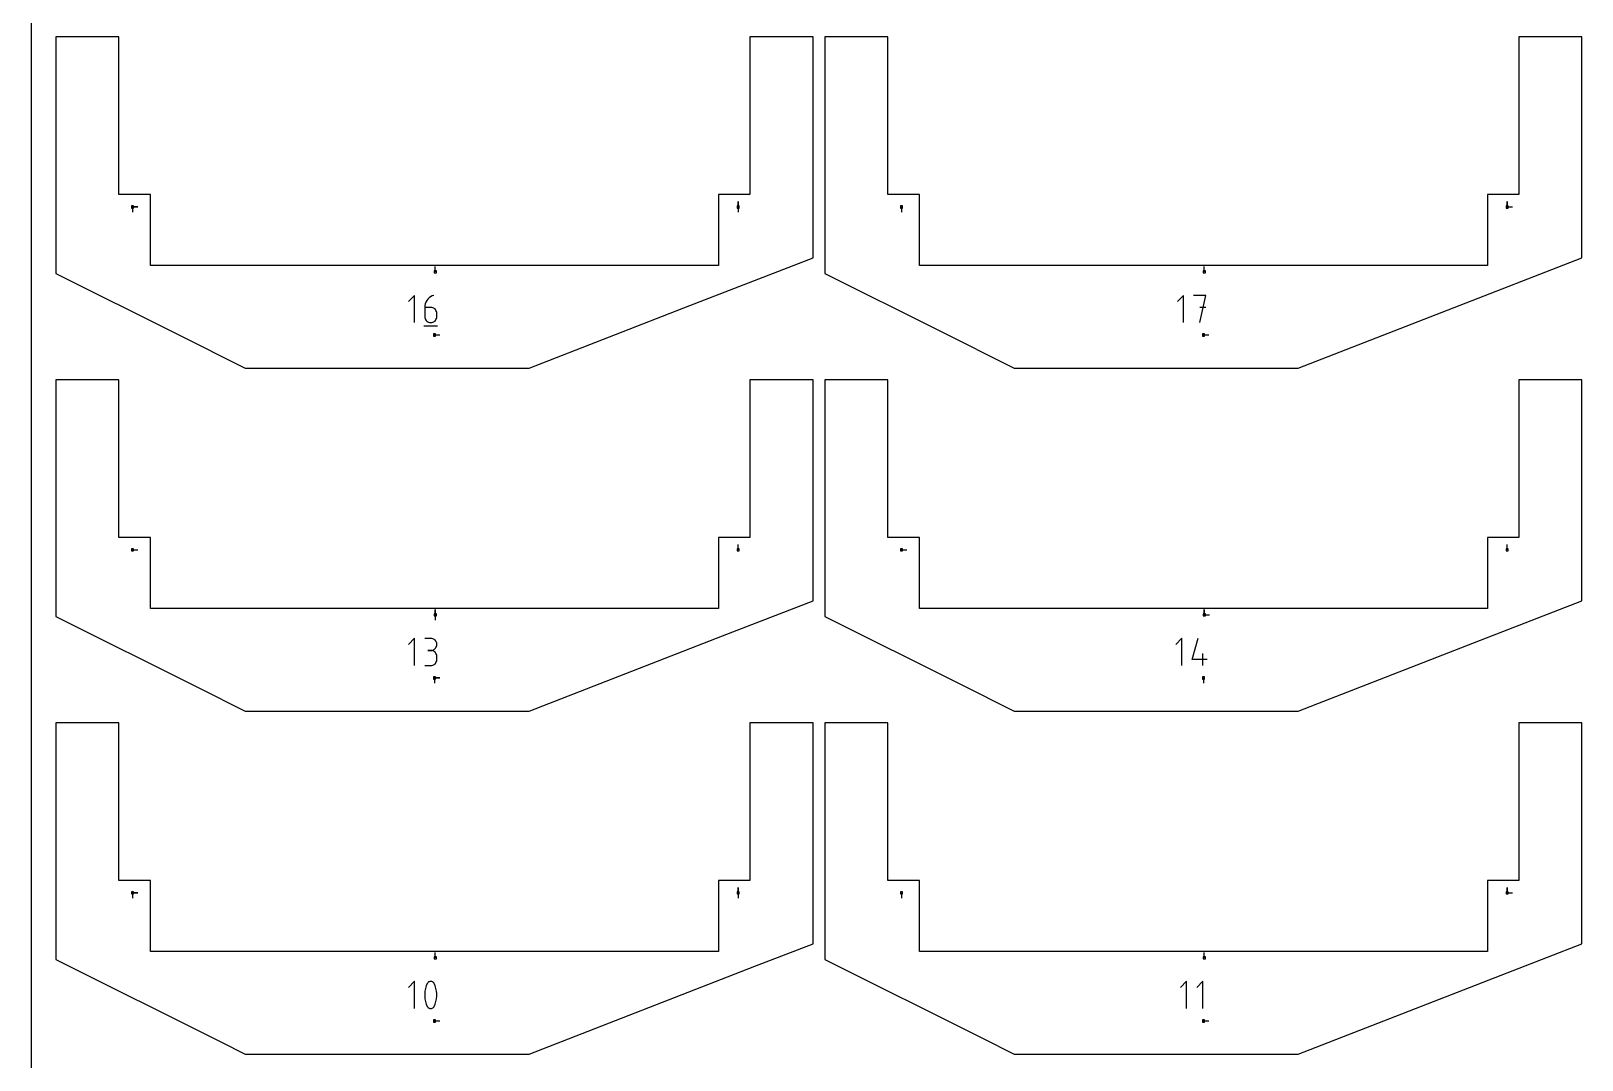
# Model space of a CAD drawing. Extents: x 0 to 800, y 0 to 1000.
# Drawn here: x 0 to 416.2, y 281.3 to 557.5 of the extents above; entities that cross this region are included whole.
import ezdxf

# ---------------------------------------------------------------- set-up
doc = ezdxf.new("R2010")
doc.units = 0
doc.header["$MEASUREMENT"] = 0
for name, color, linetype in [('annotation', 7, 'Continuous'), ('boundary', 7, 'Continuous'), ('frame', 7, 'Continuous'), ('hole', 7, 'Continuous')]:
    doc.layers.add(name, color=color, linetype=linetype)

msp = doc.modelspace()

# ---------------------------------------------------------------- linework, layer by layer
at = {"layer": 'annotation', "color": 1}
for p, q in [((27.225626, 510.301893), (28.654376, 510.301893)), ((27.225626, 510.301893), (28.654376, 510.301893)), ((28.654376, 510.301893), (27.225626, 510.301893)), ((27.225626, 510.301893), (27.225626, 508.873143)), ((189.785636, 510.301893), (189.785636, 511.730643)), ((189.785636, 510.301893), (189.785636, 511.730643)), ((189.785636, 511.730643), (189.785636, 510.301893)), ((189.785636, 510.301893), (189.785636, 508.873143)), ((233.600639, 510.301893), (233.600638, 508.873143)), ((396.160648, 510.301893), (396.160648, 511.730643)), ((396.160648, 510.301893), (396.160648, 511.730643)), ((396.160648, 511.730643), (396.160648, 510.301893)), ((396.160648, 510.301893), (397.589398, 510.301893)), ((108.505631, 492.89231), (108.505631, 494.321059)), ((314.880643, 492.89231), (314.880643, 494.321059)), ((102.908386, 486.572625), (101.28196, 484.945741)), ((102.908386, 479.256693), (102.908386, 486.572625)), ((105.687603, 483.809227), (105.651631, 483.314728)), ((105.651631, 483.314728), (105.651631, 480.883119)), ((107.276221, 483.314728), (105.651631, 483.314728)), ((105.792599, 484.284343), (105.687603, 483.809227)), ((105.962234, 484.734186), (105.792599, 484.284343)), ((106.192124, 485.152865), (105.962234, 484.734186)), ((106.477885, 485.534489), (106.192124, 485.152865)), ((106.815133, 485.873168), (106.477885, 485.534489)), ((107.199483, 486.163011), (106.815133, 485.873168)), ((107.626553, 486.398127), (107.199483, 486.163011)), ((107.568407, 483.288653), (107.276221, 483.314728)), ((107.843345, 483.213451), (107.568407, 483.288653)), ((108.091957, 486.572625), (107.626553, 486.398127)), ((108.09646, 483.093657), (107.843345, 483.213451)), ((108.091957, 486.572625), (108.091957, 486.572625)), ((108.32318, 482.933806), (108.09646, 483.093657)), ((108.518933, 482.738434), (108.32318, 482.933806)), ((309.281333, 486.572625), (307.654908, 484.945741)), ((309.281333, 479.256693), (309.281333, 486.572625)), ((315.277659, 486.572625), (312.024349, 486.572625)), ((313.651233, 479.256693), (315.277659, 486.572625)), ((315.277659, 483.314728), (313.651233, 483.314728)), ((105.651631, 480.883119), (105.651631, 480.883119)), ((105.651631, 480.883119), (105.67786, 480.590869)), ((105.67786, 480.590869), (105.753462, 480.315763)), ((105.753462, 480.315763), (105.873806, 480.062404)), ((105.873806, 480.062404), (106.034264, 479.835394)), ((106.034264, 479.835394), (106.230205, 479.639336)), ((106.230205, 479.639336), (106.457001, 479.478835)), ((106.457001, 479.478835), (106.710022, 479.358491)), ((106.710022, 479.358491), (106.984639, 479.28291)), ((106.984639, 479.28291), (107.276221, 479.256693)), ((107.276221, 479.256693), (107.568407, 479.28291)), ((107.276221, 479.256693), (107.276221, 479.256693)), ((107.568407, 479.28291), (107.843345, 479.358491)), ((107.843345, 479.358491), (108.09646, 479.478835)), ((108.09646, 479.478835), (108.32318, 479.639336)), ((108.32318, 479.639336), (108.518933, 479.835394)), ((108.679145, 482.512076), (108.518933, 482.738434)), ((108.518933, 479.835394), (108.679145, 480.062404)), ((108.799244, 482.259266), (108.679145, 482.512076)), ((108.679145, 480.062404), (108.799244, 480.315763)), ((108.874657, 481.984539), (108.799244, 482.259266)), ((108.799244, 480.315763), (108.874657, 480.590869)), ((108.900811, 481.692431), (108.874657, 481.984539)), ((108.874657, 480.590869), (108.900811, 480.883119)), ((108.900811, 480.883119), (108.900811, 481.692431)), ((108.900811, 481.692431), (108.900811, 481.692431)), ((105.448155, 478.342202), (109.106121, 478.342202)), ((108.267506, 475.932517), (109.696256, 475.932517)), ((314.642519, 475.932517), (316.071268, 475.932517)), ((27.225626, 418.22689), (28.654376, 418.22689)), ((189.785636, 418.22689), (189.785636, 419.65564)), ((233.600639, 418.22689), (235.029389, 418.22689)), ((396.160648, 418.22689), (396.160648, 419.65564)), ((108.505631, 400.817306), (108.505631, 402.246056)), ((108.505631, 400.817306), (108.505631, 402.246056)), ((108.505631, 402.246056), (108.505631, 400.817306)), ((108.505631, 400.817306), (108.505631, 399.388556)), ((314.880643, 400.817306), (314.880643, 402.246056)), ((314.880643, 400.817306), (314.880643, 402.246056)), ((314.880643, 402.246056), (314.880643, 400.817306)), ((314.880643, 400.817306), (316.309393, 400.817306)), ((102.908386, 394.497622), (101.28196, 392.870738)), ((102.908386, 387.18169), (102.908386, 394.497622)), ((107.276221, 394.489134), (105.651631, 394.489134)), ((107.568407, 394.462908), (107.276221, 394.489134)), ((107.843345, 394.387328), (107.568407, 394.462908)), ((107.568407, 391.266186), (107.843345, 391.34181)), ((108.09646, 394.267044), (107.843345, 394.387328)), ((107.843345, 391.34181), (108.09646, 391.462214)), ((108.32318, 394.106702), (108.09646, 394.267044)), ((108.09646, 391.462214), (108.32318, 391.622788)), ((108.518933, 393.910953), (108.32318, 394.106702)), ((108.32318, 391.622788), (108.518933, 391.818922)), ((108.679145, 393.684443), (108.518933, 393.910953)), ((108.518933, 391.818922), (108.679145, 392.046004)), ((108.799244, 393.431822), (108.679145, 393.684443)), ((108.679145, 392.046004), (108.799244, 392.299425)), ((108.874657, 393.157737), (108.799244, 393.431822)), ((108.799244, 392.299425), (108.874657, 392.574573)), ((108.900811, 392.866838), (108.874657, 393.157737)), ((108.874657, 392.574573), (108.900811, 392.866838)), ((108.900811, 392.866838), (108.900811, 392.866838)), ((308.876906, 394.497622), (307.250481, 392.870738)), ((308.876906, 387.18169), (308.876906, 394.497622)), ((311.620151, 388.808115), (313.242448, 394.497622)), ((105.651631, 387.181919), (107.276221, 387.181919)), ((107.276221, 391.239954), (106.462779, 391.239954)), ((106.462779, 391.239954), (107.276221, 391.239954)), ((107.276221, 391.239954), (107.568407, 391.266186)), ((107.568407, 391.213728), (107.276221, 391.239954)), ((107.276221, 391.239954), (107.276221, 391.239954)), ((107.276221, 387.181919), (107.568407, 387.20813)), ((107.276221, 387.181919), (107.276221, 387.181919)), ((107.843345, 391.138148), (107.568407, 391.213728)), ((107.568407, 387.20813), (107.843345, 387.283672)), ((108.09646, 391.017863), (107.843345, 391.138148)), ((107.843345, 387.283672), (108.09646, 387.403908)), ((108.32318, 390.857522), (108.09646, 391.017863)), ((108.09646, 387.403908), (108.32318, 387.5642)), ((108.518933, 390.661772), (108.32318, 390.857522)), ((108.32318, 387.5642), (108.518933, 387.759912)), ((108.679145, 390.435263), (108.518933, 390.661772)), ((108.518933, 387.759912), (108.679145, 387.986406)), ((108.799244, 390.182641), (108.679145, 390.435263)), ((108.679145, 387.986406), (108.799244, 388.239046)), ((108.874657, 389.908557), (108.799244, 390.182641)), ((108.799244, 388.239046), (108.874657, 388.513195)), ((108.900811, 389.617658), (108.874657, 389.908557)), ((108.874657, 388.513195), (108.900811, 388.804215)), ((108.900811, 388.804215), (108.900811, 389.617658)), ((108.900811, 389.617658), (108.900811, 389.617658)), ((315.682315, 388.808115), (311.620151, 388.808115)), ((314.464675, 387.18169), (314.464675, 390.43087)), ((108.267506, 383.857514), (109.696256, 383.857514)), ((108.267506, 383.857514), (109.696256, 383.857514)), ((109.696256, 383.857514), (108.267506, 383.857514)), ((108.267506, 383.857514), (108.267506, 382.428764)), ((314.642519, 383.857514), (314.642518, 382.428764)), ((27.225626, 326.151887), (28.654376, 326.151887)), ((27.225626, 326.151887), (28.654376, 326.151887)), ((28.654376, 326.151887), (27.225626, 326.151887)), ((27.225626, 326.151887), (27.225626, 324.723137)), ((189.785636, 326.151887), (189.785636, 327.580637)), ((189.785636, 326.151887), (189.785636, 327.580637)), ((189.785636, 327.580637), (189.785636, 326.151887)), ((189.785636, 326.151887), (189.785636, 324.723137)), ((233.600639, 326.151887), (233.600638, 324.723137)), ((396.160648, 326.151887), (396.160648, 327.580637)), ((396.160648, 326.151887), (396.160648, 327.580637)), ((396.160648, 327.580637), (396.160648, 326.151887)), ((396.160648, 326.151887), (397.589398, 326.151887)), ((108.505631, 308.742303), (108.505631, 310.171053)), ((314.880643, 308.742303), (314.880643, 310.171053)), ((102.915565, 302.422618), (101.289139, 300.795734)), ((102.915565, 295.106686), (102.915565, 302.422618)), ((105.729473, 299.812878), (105.659362, 299.112244)), ((105.869694, 300.505209), (105.729473, 299.812878)), ((106.080025, 301.183824), (105.869694, 300.505209)), ((106.360468, 301.843314), (106.080025, 301.183824)), ((106.454907, 302.000363), (106.360468, 301.843314)), ((106.360468, 301.843314), (106.360468, 301.843314)), ((106.572604, 302.134196), (106.454907, 302.000363)), ((106.709661, 302.243519), (106.572604, 302.134196)), ((106.862181, 302.327036), (106.709661, 302.243519)), ((107.026267, 302.383452), (106.862181, 302.327036)), ((107.198022, 302.411471), (107.026267, 302.383452)), ((107.373549, 302.4098), (107.198022, 302.411471)), ((107.548952, 302.377142), (107.373549, 302.4098)), ((107.720334, 302.312202), (107.548952, 302.377142)), ((107.785941, 302.277726), (107.720334, 302.312202)), ((107.720334, 302.312202), (107.720334, 302.312202)), ((107.848898, 302.238125), (107.785941, 302.277726)), ((107.908898, 302.193714), (107.848898, 302.238125)), ((107.965636, 302.144806), (107.908898, 302.193714)), ((108.018805, 302.091713), (107.965636, 302.144806)), ((108.0681, 302.03475), (108.018805, 302.091713)), ((108.113214, 301.974231), (108.0681, 302.03475)), ((108.153843, 301.910467), (108.113214, 301.974231)), ((108.18968, 301.843773), (108.153843, 301.910467)), ((108.471482, 301.182924), (108.18968, 301.843773)), ((108.18968, 301.843773), (108.18968, 301.843773)), ((108.682833, 300.503289), (108.471482, 301.182924)), ((108.823734, 299.810278), (108.682833, 300.503289)), ((108.894184, 299.109304), (108.823734, 299.810278)), ((310.094775, 302.422618), (308.46835, 300.795734)), ((310.094775, 295.106686), (310.094775, 302.422618)), ((314.464675, 302.422618), (312.83825, 300.795734)), ((314.464675, 295.106686), (314.464675, 302.422618)), ((105.659362, 299.112244), (105.659362, 298.408718)), ((105.659362, 298.408718), (105.729473, 297.70771)), ((105.729473, 297.70771), (105.869694, 297.014631)), ((105.869694, 297.014631), (106.080025, 296.334894)), ((106.080025, 296.334894), (106.360468, 295.673909)), ((106.360468, 295.673909), (106.360468, 295.673909)), ((106.360468, 295.673909), (106.396174, 295.607348)), ((106.396174, 295.607348), (106.436503, 295.543902)), ((106.436503, 295.543902), (106.481283, 295.483764)), ((108.095231, 295.518117), (108.18968, 295.674368)), ((108.18968, 295.674368), (108.471482, 296.333994)), ((108.18968, 295.674368), (108.18968, 295.674368)), ((108.471482, 296.333994), (108.682833, 297.012711)), ((108.682833, 297.012711), (108.823734, 297.70511)), ((108.823734, 297.70511), (108.894184, 298.405778)), ((108.894184, 298.405778), (108.894184, 299.109304)), ((106.481283, 295.483764), (106.530346, 295.427127)), ((106.530346, 295.427127), (106.583521, 295.374182)), ((106.583521, 295.374182), (106.640638, 295.325123)), ((106.640638, 295.325123), (106.701527, 295.280143)), ((106.701527, 295.280143), (106.766019, 295.239433)), ((106.766019, 295.239433), (106.833943, 295.203186)), ((106.833943, 295.203186), (106.833943, 295.203186)), ((106.833943, 295.203186), (107.003975, 295.139624)), ((107.003975, 295.139624), (107.178356, 295.108045)), ((107.178356, 295.108045), (107.353145, 295.107162)), ((107.353145, 295.107162), (107.5244, 295.135687)), ((107.5244, 295.135687), (107.688178, 295.192333)), ((107.688178, 295.192333), (107.840538, 295.275812)), ((107.840538, 295.275812), (107.977536, 295.384835)), ((107.977536, 295.384835), (108.095231, 295.518117)), ((108.267506, 291.78251), (109.696256, 291.78251)), ((314.642519, 291.78251), (316.071268, 291.78251))]:
    msp.add_line(p, q, dxfattribs=at)
at = {"layer": 'boundary', "color": 5}
for p, q in [((14.503862, 555.94252), (6.6675, 555.94252)), ((6.6675, 555.94252), (6.6675, 514.439139)), ((23.600829, 555.94252), (14.503862, 555.94252)), ((23.60083, 538.625852), (23.600829, 555.94252)), ((199.231144, 555.94252), (192.934171, 555.94252)), ((192.934171, 555.94252), (192.934171, 538.625852)), ((209.867512, 555.94252), (199.231144, 555.94252)), ((209.867512, 517.551894), (209.867512, 555.94252)), ((221.387965, 555.94252), (213.042512, 555.94252)), ((213.042512, 555.94252), (213.042512, 516.425626)), ((229.975842, 555.94252), (221.387965, 555.94252)), ((229.975842, 537.225852), (229.975842, 555.94252)), ((406.115247, 555.94252), (399.309183, 555.94252)), ((399.309183, 555.94252), (399.309183, 537.225852)), ((416.242525, 555.94252), (406.115247, 555.94252)), ((416.242525, 519.389394), (416.242525, 555.94252)), ((23.600829, 513.609184), (23.60083, 538.625852)), ((192.934171, 538.625852), (192.934171, 513.609184)), ((229.975842, 513.609184), (229.975842, 537.225852)), ((399.309183, 537.225852), (399.309183, 513.609184)), ((209.867512, 496.675849), (209.867512, 517.551894)), ((213.042512, 516.425626), (213.042513, 492.442514)), ((416.242524, 496.675849), (416.242525, 519.389394)), ((6.6675, 514.439139), (6.6675, 492.442514)), ((28.867498, 513.609184), (23.600829, 513.609184)), ((32.0675, 513.609185), (28.867498, 513.609184)), ((32.0675, 502.159185), (32.0675, 513.609185)), ((187.667509, 513.609185), (184.467512, 513.609184)), ((184.467512, 513.609184), (184.467512, 506.009184)), ((192.934171, 513.609184), (187.667509, 513.609185)), ((234.947774, 513.609184), (229.975842, 513.609184)), ((238.442512, 513.609185), (234.947774, 513.609184)), ((238.442513, 502.859185), (238.442512, 513.609185)), ((390.842525, 513.609184), (390.842524, 505.309184)), ((394.337258, 513.609185), (390.842525, 513.609184)), ((399.309183, 513.609184), (394.337258, 513.609185)), ((184.467512, 506.009184), (184.467512, 494.559184)), ((390.842524, 505.309184), (390.842524, 494.559184)), ((32.0675, 494.559185), (32.0675, 502.159185)), ((238.442513, 494.559185), (238.442513, 502.859185)), ((176.832892, 483.829054), (209.867512, 496.675849)), ((380.300212, 482.698285), (416.242524, 496.675849)), ((6.6675, 492.442514), (39.150834, 476.200849)), ((92.867506, 494.559185), (32.0675, 494.559185)), ((184.467512, 494.559184), (92.867506, 494.559185)), ((213.042513, 492.442514), (243.565847, 477.180849)), ((304.842519, 494.559185), (238.442513, 494.559185)), ((390.842524, 494.559184), (304.842519, 494.559185)), ((133.667506, 467.042517), (176.832892, 483.829054)), ((340.042518, 467.042517), (380.300212, 482.698285)), ((39.150834, 476.200849), (57.4675, 467.042517)), ((243.565847, 477.180849), (263.842512, 467.042517)), ((57.4675, 467.042517), (104.230004, 467.042517)), ((104.230004, 467.042517), (133.667506, 467.042517)), ((263.842512, 467.042517), (307.455016, 467.042517)), ((307.455016, 467.042517), (340.042518, 467.042517)), ((12.976589, 463.867517), (6.6675, 463.867517)), ((6.6675, 463.867517), (6.6675, 416.404676)), ((23.600829, 463.867516), (12.976589, 463.867517)), ((23.60083, 450.750849), (23.600829, 463.867516)), ((197.70387, 463.867517), (192.934171, 463.867517)), ((192.934171, 463.867517), (192.934171, 450.750849)), ((209.867512, 463.867517), (197.70387, 463.867517)), ((209.867512, 419.964391), (209.867512, 463.867517)), ((219.860693, 463.867517), (213.042512, 463.867517)), ((213.042512, 463.867517), (213.042512, 418.391163)), ((229.975842, 463.867516), (219.860693, 463.867517)), ((229.975842, 449.350849), (229.975842, 463.867516)), ((404.587974, 463.867517), (399.309183, 463.867517)), ((399.309183, 463.867517), (399.309183, 449.350849)), ((416.242525, 463.867517), (404.587974, 463.867517)), ((416.242525, 421.801891), (416.242525, 463.867517)), ((23.600829, 421.534181), (23.60083, 450.750849)), ((192.934171, 450.750849), (192.934171, 421.534181)), ((229.975842, 421.534181), (229.975842, 449.350849)), ((399.309183, 449.350849), (399.309183, 421.534181)), ((29.751709, 421.534181), (23.600829, 421.534181)), ((32.0675, 421.534181), (29.751709, 421.534181)), ((32.0675, 407.984181), (32.0675, 421.534181)), ((186.7833, 421.534181), (184.467512, 421.534181)), ((184.467512, 421.534181), (184.467512, 416.034181)), ((192.934171, 421.534181), (186.7833, 421.534181)), ((235.831984, 421.534181), (229.975842, 421.534181)), ((238.442512, 421.534181), (235.831984, 421.534181)), ((238.442513, 408.684181), (238.442512, 421.534181)), ((390.842525, 421.534181), (390.842524, 415.334181)), ((393.453048, 421.534181), (390.842525, 421.534181)), ((399.309183, 421.534181), (393.453048, 421.534181)), ((416.242524, 404.600846), (416.242525, 421.801891)), ((6.6675, 416.404676), (6.6675, 400.36751)), ((209.867512, 404.600846), (209.867512, 419.964391)), ((213.042512, 418.391163), (213.042513, 400.36751)), ((184.467512, 416.034181), (184.467512, 402.484181)), ((390.842524, 415.334181), (390.842524, 402.484181)), ((32.0675, 402.484181), (32.0675, 407.984181)), ((238.442513, 402.484181), (238.442513, 408.684181)), ((185.555969, 395.146358), (209.867512, 404.600846)), ((389.023289, 394.015589), (416.242524, 404.600846)), ((6.6675, 400.36751), (45.030834, 381.185846)), ((76.067506, 402.484181), (32.0675, 402.484181)), ((184.467512, 402.484181), (76.067506, 402.484181)), ((213.042513, 400.36751), (249.445846, 382.165846)), ((288.042519, 402.484181), (238.442513, 402.484181)), ((390.842524, 402.484181), (288.042519, 402.484181)), ((133.667506, 374.967513), (185.555969, 395.146358)), ((340.042518, 374.967513), (389.023289, 394.015589)), ((45.030834, 381.185846), (57.4675, 374.967514)), ((249.445846, 382.165846), (263.842512, 374.967514)), ((57.4675, 374.967514), (113.680004, 374.967513)), ((113.680004, 374.967513), (133.667506, 374.967513)), ((263.842512, 374.967514), (316.905016, 374.967513)), ((316.905016, 374.967513), (340.042518, 374.967513)), ((11.449317, 371.792513), (6.6675, 371.792513)), ((6.6675, 371.792513), (6.6675, 318.370213)), ((23.600829, 371.792513), (11.449317, 371.792513)), ((23.60083, 362.875846), (23.600829, 371.792513)), ((196.176597, 371.792513), (192.934171, 371.792513)), ((192.934171, 371.792513), (192.934171, 362.875846)), ((209.867512, 371.792513), (196.176597, 371.792513)), ((209.867512, 322.376887), (209.867512, 371.792513)), ((218.33342, 371.792513), (213.042512, 371.792513)), ((213.042512, 371.792513), (213.042512, 320.3567)), ((229.975842, 371.792513), (218.33342, 371.792513)), ((229.975842, 361.475846), (229.975842, 371.792513)), ((403.060701, 371.792513), (399.309183, 371.792513)), ((399.309183, 371.792513), (399.309183, 361.475846)), ((416.242525, 371.792513), (403.060701, 371.792513)), ((416.242525, 324.214387), (416.242525, 371.792513)), ((23.600829, 329.459178), (23.60083, 362.875846)), ((192.934171, 362.875846), (192.934171, 329.459178)), ((229.975842, 329.459178), (229.975842, 361.475846)), ((399.309183, 361.475846), (399.309183, 329.459178)), ((30.63592, 329.459178), (23.600829, 329.459178)), ((32.0675, 329.459178), (30.63592, 329.459178)), ((32.0675, 313.809178), (32.0675, 329.459178)), ((185.89909, 329.459178), (184.467512, 329.459178)), ((184.467512, 329.459178), (184.467512, 326.059177)), ((192.934171, 329.459178), (185.89909, 329.459178)), ((236.716195, 329.459178), (229.975842, 329.459178)), ((238.442512, 329.459178), (236.716195, 329.459178)), ((238.442513, 314.509178), (238.442512, 329.459178)), ((390.842525, 329.459178), (390.842524, 325.359177)), ((392.568839, 329.459178), (390.842525, 329.459178)), ((399.309183, 329.459178), (392.568839, 329.459178)), ((184.467512, 326.059177), (184.467512, 310.409178)), ((390.842524, 325.359177), (390.842524, 310.409178)), ((209.867512, 312.525842), (209.867512, 322.376887)), ((416.242524, 312.525842), (416.242525, 324.214387)), ((6.6675, 318.370213), (6.6675, 308.292507)), ((213.042512, 320.3567), (213.042513, 308.292507)), ((32.0675, 310.409178), (32.0675, 313.809178)), ((194.279046, 306.463662), (209.867512, 312.525842)), ((238.442513, 310.409178), (238.442513, 314.509178)), ((397.746366, 305.332893), (416.242524, 312.525842)), ((6.6675, 308.292507), (50.910833, 286.170843)), ((59.267506, 310.409178), (32.0675, 310.409178)), ((184.467512, 310.409178), (59.267506, 310.409178)), ((213.042513, 308.292507), (255.325846, 287.150843)), ((271.242519, 310.409178), (238.442513, 310.409178)), ((390.842524, 310.409178), (271.242519, 310.409178)), ((133.667506, 282.89251), (194.279046, 306.463662)), ((340.042518, 282.89251), (397.746366, 305.332893)), ((50.910833, 286.170843), (57.4675, 282.89251)), ((255.325846, 287.150843), (263.842512, 282.89251)), ((57.4675, 282.89251), (123.130005, 282.89251)), ((123.130005, 282.89251), (133.667506, 282.89251)), ((263.842512, 282.89251), (326.355017, 282.89251)), ((326.355017, 282.89251), (340.042518, 282.89251))]:
    msp.add_line(p, q, dxfattribs=at)
at = {"layer": 'frame', "color": 5}
msp.add_line((0, 1000), (0, 0), dxfattribs=at)
at = {"layer": 'hole', "color": 5}
for p, q in [((27.511376, 510.587643), (26.939876, 510.587643)), ((26.939876, 510.587643), (26.939876, 510.016143)), ((26.939876, 510.016143), (27.511376, 510.016143)), ((27.511376, 510.016143), (27.511376, 510.587643)), ((190.071386, 510.587643), (189.499886, 510.587643)), ((189.499886, 510.587643), (189.499886, 510.016143)), ((189.499886, 510.016143), (190.071386, 510.016143)), ((190.071386, 510.016143), (190.071386, 510.587643)), ((233.886389, 510.587643), (233.314889, 510.587643)), ((233.314889, 510.587643), (233.314889, 510.016143)), ((233.314889, 510.016143), (233.886389, 510.016143)), ((233.886389, 510.016143), (233.886389, 510.587643)), ((396.446398, 510.587643), (395.874898, 510.587643)), ((395.874898, 510.587643), (395.874898, 510.016143)), ((395.874898, 510.016143), (396.446398, 510.016143)), ((396.446398, 510.016143), (396.446398, 510.587643)), ((108.791381, 493.17806), (108.219881, 493.17806)), ((108.219881, 493.17806), (108.219881, 492.60656)), ((108.219881, 492.60656), (108.791381, 492.60656)), ((108.791381, 492.60656), (108.791381, 493.17806)), ((315.166393, 493.17806), (314.594893, 493.17806)), ((314.594893, 493.17806), (314.594893, 492.60656)), ((314.594893, 492.60656), (315.166393, 492.60656)), ((315.166393, 492.60656), (315.166393, 493.17806)), ((108.553256, 476.218267), (107.981756, 476.218267)), ((107.981756, 476.218267), (107.981756, 475.646767)), ((107.981756, 475.646767), (108.553256, 475.646767)), ((108.553256, 475.646767), (108.553256, 476.218267)), ((314.928269, 476.218267), (314.356769, 476.218267)), ((314.356769, 476.218267), (314.356769, 475.646767)), ((314.356769, 475.646767), (314.928269, 475.646767)), ((314.928269, 475.646767), (314.928269, 476.218267)), ((27.511376, 418.51264), (26.939876, 418.51264)), ((26.939876, 418.51264), (26.939876, 417.94114)), ((26.939876, 417.94114), (27.511376, 417.94114)), ((27.511376, 417.94114), (27.511376, 418.51264)), ((190.071386, 418.51264), (189.499886, 418.51264)), ((189.499886, 418.51264), (189.499886, 417.94114)), ((189.499886, 417.94114), (190.071386, 417.94114)), ((190.071386, 417.94114), (190.071386, 418.51264)), ((233.886389, 418.51264), (233.314889, 418.51264)), ((233.314889, 418.51264), (233.314889, 417.94114)), ((233.314889, 417.94114), (233.886389, 417.94114)), ((233.886389, 417.94114), (233.886389, 418.51264)), ((396.446398, 418.51264), (395.874898, 418.51264)), ((395.874898, 418.51264), (395.874898, 417.94114)), ((395.874898, 417.94114), (396.446398, 417.94114)), ((396.446398, 417.94114), (396.446398, 418.51264)), ((108.791381, 401.103056), (108.219881, 401.103056)), ((108.219881, 401.103056), (108.219881, 400.531556)), ((108.219881, 400.531556), (108.791381, 400.531556)), ((108.791381, 400.531556), (108.791381, 401.103056)), ((315.166393, 401.103056), (314.594893, 401.103056)), ((314.594893, 401.103056), (314.594893, 400.531556)), ((314.594893, 400.531556), (315.166393, 400.531556)), ((315.166393, 400.531556), (315.166393, 401.103056)), ((108.553256, 384.143264), (107.981756, 384.143264)), ((107.981756, 384.143264), (107.981756, 383.571764)), ((107.981756, 383.571764), (108.553256, 383.571764)), ((108.553256, 383.571764), (108.553256, 384.143264)), ((314.928269, 384.143264), (314.356769, 384.143264)), ((314.356769, 384.143264), (314.356769, 383.571764)), ((314.356769, 383.571764), (314.928269, 383.571764)), ((314.928269, 383.571764), (314.928269, 384.143264)), ((27.511376, 326.437637), (26.939876, 326.437637)), ((26.939876, 326.437637), (26.939876, 325.866137)), ((26.939876, 325.866137), (27.511376, 325.866137)), ((27.511376, 325.866137), (27.511376, 326.437637)), ((190.071386, 326.437637), (189.499886, 326.437637)), ((189.499886, 326.437637), (189.499886, 325.866137)), ((189.499886, 325.866137), (190.071386, 325.866137)), ((190.071386, 325.866137), (190.071386, 326.437637)), ((233.886389, 326.437637), (233.314889, 326.437637)), ((233.314889, 326.437637), (233.314889, 325.866137)), ((233.314889, 325.866137), (233.886389, 325.866137)), ((233.886389, 325.866137), (233.886389, 326.437637)), ((396.446398, 326.437637), (395.874898, 326.437637)), ((395.874898, 326.437637), (395.874898, 325.866137)), ((395.874898, 325.866137), (396.446398, 325.866137)), ((396.446398, 325.866137), (396.446398, 326.437637)), ((108.791381, 309.028053), (108.219881, 309.028053)), ((108.219881, 309.028053), (108.219881, 308.456553)), ((108.219881, 308.456553), (108.791381, 308.456553)), ((108.791381, 308.456553), (108.791381, 309.028053)), ((315.166393, 309.028053), (314.594893, 309.028053)), ((314.594893, 309.028053), (314.594893, 308.456553)), ((314.594893, 308.456553), (315.166393, 308.456553)), ((315.166393, 308.456553), (315.166393, 309.028053)), ((108.553256, 292.06826), (107.981756, 292.06826)), ((107.981756, 292.06826), (107.981756, 291.49676)), ((107.981756, 291.49676), (108.553256, 291.49676)), ((108.553256, 291.49676), (108.553256, 292.06826)), ((314.928269, 292.06826), (314.356769, 292.06826)), ((314.356769, 292.06826), (314.356769, 291.49676)), ((314.356769, 291.49676), (314.928269, 291.49676)), ((314.928269, 291.49676), (314.928269, 292.06826))]:
    msp.add_line(p, q, dxfattribs=at)

doc.saveas('drawing.dxf')
